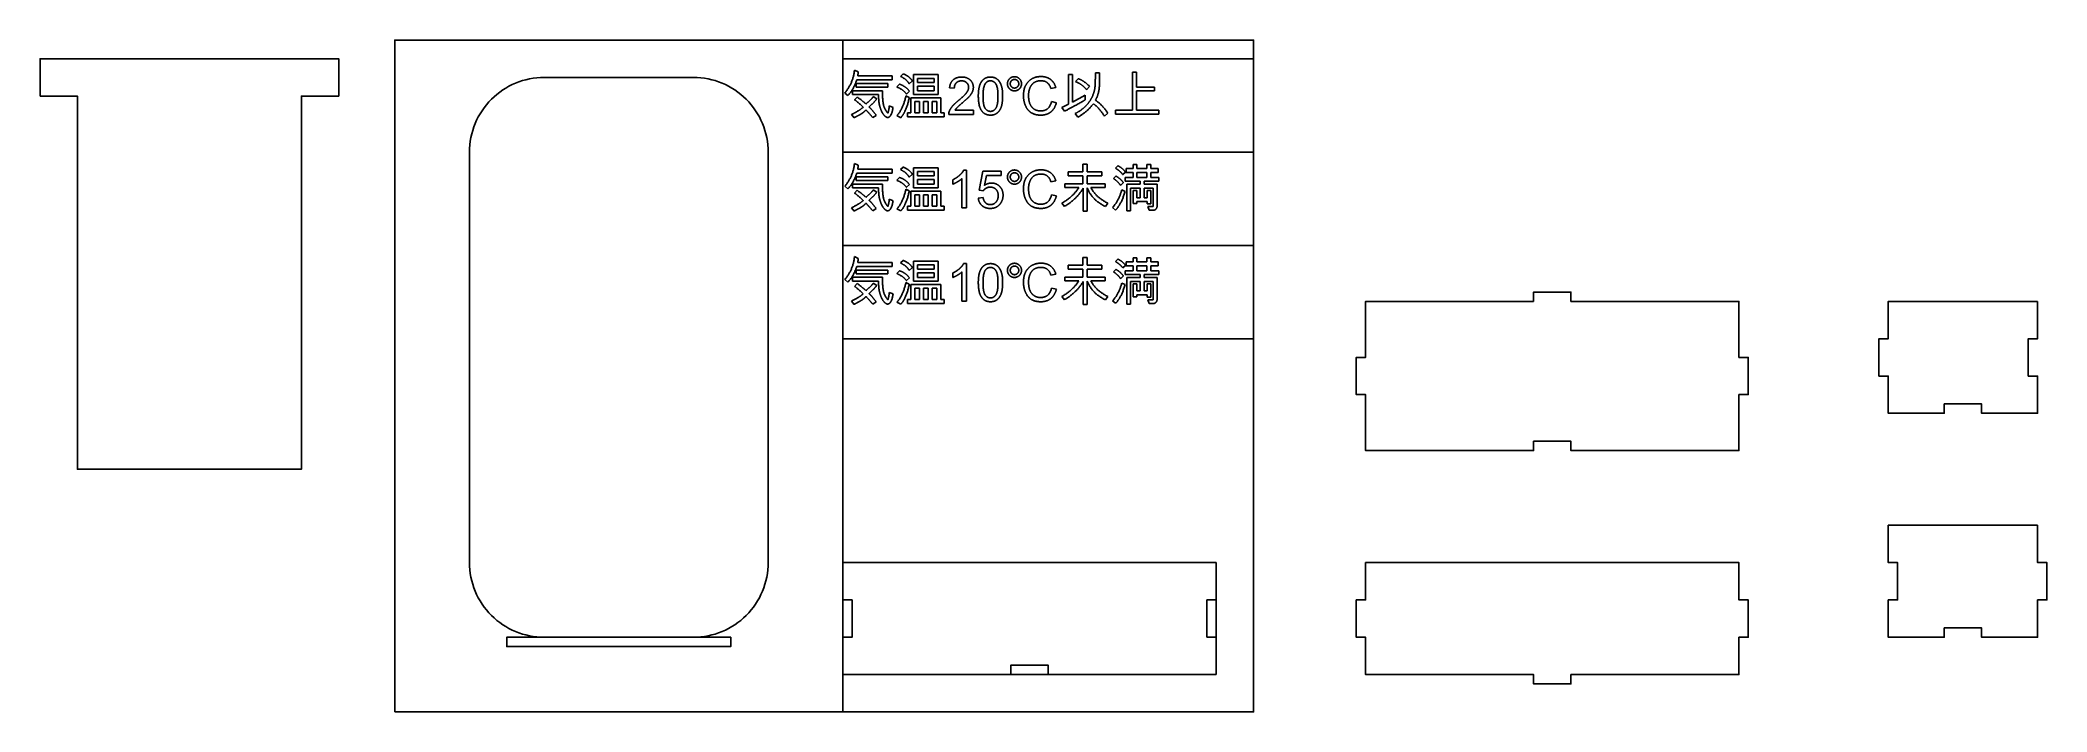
# Model space of a CAD drawing. Header units: millimetres. Extents: x -325 to 213, y 0 to 180.
import ezdxf

# ---------------------------------------------------------------- set-up
doc = ezdxf.new("R2010")
doc.units = ezdxf.units.MM
doc.layers.get('0').update_dxf_attribs({"linetype": 'CONTINUOUS'})

msp = doc.modelspace()

# ---------------------------------------------------------------- linework, layer by layer
for p, q in [((-110, 0), (-110, 180)), ((-106.88, 171.98), (-105.88, 171.51)), ((-106.47, 167.35), (-106.47, 168.37)), ((-106.47, 168.37), (-97.93, 168.37)), ((-97.93, 167.35), (-106.47, 167.35)), ((-96.77, 169.37), (-106.27, 169.37)), ((-106.02, 170.39), (-96.77, 170.39)), ((-97.93, 168.37), (-97.93, 167.35)), ((-96.77, 170.39), (-96.77, 169.37)), ((-95.53, 167.44), (-94.82, 168.19)), ((-94.56, 170.29), (-93.81, 170.98)), ((-91.36, 169.05), (-92.2, 168.27)), ((-91.07, 165.4), (-91.07, 170.78)), ((-91.07, 170.78), (-84.5, 170.78)), ((-85.57, 169.76), (-90.01, 169.76)), ((-90.01, 169.76), (-90.01, 168.64)), ((-90.01, 168.64), (-85.57, 168.64)), ((-85.57, 167.63), (-90.01, 167.63)), ((-90.01, 167.63), (-90.01, 166.43)), ((-85.57, 168.64), (-85.57, 169.76)), ((-85.57, 166.43), (-85.57, 167.63)), ((-84.5, 170.78), (-84.5, 165.4)), ((-80.14, 167.09), (-81.41, 167.22)), ((-52.95, 167.32), (-54.26, 167.01)), ((-49.58, 162.8), (-49.58, 170.81)), ((-49.58, 170.81), (-48.44, 170.81)), ((-48.44, 170.81), (-48.44, 163.4)), ((-47.66, 168.89), (-46.92, 169.67)), ((-43.96, 167.61), (-44.71, 166.69)), ((-42.35, 171.27), (-41.21, 171.27)), ((-41.21, 171.27), (-41.26, 168.24)), ((-32.41, 161.23), (-32.41, 171.44)), ((-32.41, 171.44), (-31.34, 171.44)), ((-31.34, 171.44), (-31.34, 167.39)), ((-31.34, 167.39), (-26.56, 167.39)), ((-26.56, 167.39), (-26.56, 166.37)), ((-108.64, 165.15), (-109.5, 165.83)), ((-107.41, 165.42), (-107.41, 166.44)), ((-107.41, 166.44), (-99.34, 166.44)), ((-100.46, 165.42), (-107.41, 165.42)), ((-106.83, 163.99), (-106.15, 164.75)), ((-101.84, 164.88), (-100.92, 164.23)), ((-97.56, 162.4), (-96.55, 161.98)), ((-93.11, 165.04), (-92.2, 164.6)), ((-92.15, 166.34), (-92.97, 165.56)), ((-91.78, 160.48), (-91.78, 164.56)), ((-91.78, 164.56), (-83.79, 164.56)), ((-84.5, 165.4), (-91.07, 165.4)), ((-89.47, 163.55), (-90.72, 163.55)), ((-90.72, 163.55), (-90.72, 160.48)), ((-90.01, 166.43), (-85.57, 166.43)), ((-89.47, 160.48), (-89.47, 163.55)), ((-87.18, 163.55), (-88.42, 163.55)), ((-88.42, 163.55), (-88.42, 160.48)), ((-87.18, 160.48), (-87.18, 163.55)), ((-84.86, 163.55), (-86.11, 163.55)), ((-86.11, 163.55), (-86.11, 160.48)), ((-84.86, 160.48), (-84.86, 163.55)), ((-83.79, 164.56), (-83.79, 160.48)), ((-54.1, 163.57), (-52.79, 163.24)), ((-51.32, 161.91), (-49.58, 162.8)), ((-50.63, 160.93), (-51.32, 161.91)), ((-48.44, 163.4), (-45.08, 165.23)), ((-45.08, 165.23), (-45.08, 163.99)), ((-26.56, 166.37), (-31.34, 166.37)), ((-31.34, 166.37), (-31.34, 161.23)), ((-106.97, 159.2), (-107.72, 160.07)), ((-101.04, 159.84), (-101.99, 159.24)), ((-94.47, 159.22), (-95.5, 159.77)), ((-92.69, 159.47), (-92.69, 160.48)), ((-92.69, 160.48), (-91.78, 160.48)), ((-82.86, 159.47), (-92.69, 159.47)), ((-90.72, 160.48), (-89.47, 160.48)), ((-88.42, 160.48), (-87.18, 160.48)), ((-86.11, 160.48), (-84.86, 160.48)), ((-83.79, 160.48), (-82.86, 160.48)), ((-82.86, 160.48), (-82.86, 159.47)), ((-75.03, 160.07), (-81.64, 160.07)), ((-79.93, 161.25), (-75.03, 161.25)), ((-75.03, 161.25), (-75.03, 160.07)), ((-47.06, 159.35), (-47.73, 160.33)), ((-39.05, 160.39), (-39.95, 159.64)), ((-36.99, 160.2), (-36.99, 161.23)), ((-36.99, 161.23), (-32.41, 161.23)), ((-25.33, 160.2), (-36.99, 160.2)), ((-31.34, 161.23), (-25.33, 161.23)), ((-25.33, 161.23), (-25.33, 160.2)), ((-106.88, 146.98), (-105.88, 146.51)), ((-106.02, 145.39), (-96.77, 145.39)), ((-96.77, 145.39), (-96.77, 144.37)), ((-94.56, 145.29), (-93.81, 145.98)), ((-91.07, 140.4), (-91.07, 145.78)), ((-91.07, 145.78), (-84.5, 145.78)), ((-84.5, 145.78), (-84.5, 140.4)), ((-45.69, 144.68), (-45.69, 146.77)), ((-45.69, 146.77), (-44.58, 146.77)), ((-44.58, 146.77), (-44.58, 144.68)), ((-36.98, 145.65), (-36.33, 146.34)), ((-34.09, 144.56), (-34.09, 145.57)), ((-34.09, 145.57), (-32.25, 145.57)), ((-32.25, 145.57), (-32.25, 146.64)), ((-32.25, 146.64), (-31.21, 146.64)), ((-31.21, 146.64), (-31.21, 145.57)), ((-31.21, 145.57), (-28.57, 145.57)), ((-28.57, 145.57), (-28.57, 146.64)), ((-28.57, 146.64), (-27.52, 146.64)), ((-27.52, 146.64), (-27.52, 145.57)), ((-27.52, 145.57), (-25.5, 145.57)), ((-25.5, 145.57), (-25.5, 144.56)), ((-108.64, 140.15), (-109.5, 140.83)), ((-107.41, 140.42), (-107.41, 141.44)), ((-107.41, 141.44), (-99.34, 141.44)), ((-100.46, 140.42), (-107.41, 140.42)), ((-106.47, 142.35), (-106.47, 143.37)), ((-106.47, 143.37), (-97.93, 143.37)), ((-97.93, 142.35), (-106.47, 142.35)), ((-96.77, 144.37), (-106.27, 144.37)), ((-101.84, 139.88), (-100.92, 139.23)), ((-97.93, 143.37), (-97.93, 142.35)), ((-95.53, 142.44), (-94.82, 143.19)), ((-93.11, 140.04), (-92.2, 139.6)), ((-92.15, 141.34), (-92.97, 140.56)), ((-91.36, 144.05), (-92.2, 143.27)), ((-84.5, 140.4), (-91.07, 140.4)), ((-85.57, 144.76), (-90.01, 144.76)), ((-90.01, 144.76), (-90.01, 143.64)), ((-90.01, 143.64), (-85.57, 143.64)), ((-85.57, 142.63), (-90.01, 142.63)), ((-90.01, 142.63), (-90.01, 141.43)), ((-90.01, 141.43), (-85.57, 141.43)), ((-85.57, 143.64), (-85.57, 144.76)), ((-85.57, 141.43), (-85.57, 142.63)), ((-80.54, 141.41), (-80.54, 142.6)), ((-78.08, 135.07), (-78.08, 142.89)), ((-77.65, 145.11), (-76.86, 145.11)), ((-76.86, 145.11), (-76.86, 135.07)), ((-73.49, 139.8), (-72.52, 144.93)), ((-72.34, 139.65), (-73.49, 139.8)), ((-72.52, 144.93), (-67.55, 144.93)), ((-71.54, 143.76), (-72.08, 141.07)), ((-67.55, 143.76), (-71.54, 143.76)), ((-67.55, 144.93), (-67.55, 143.76)), ((-52.95, 142.32), (-54.26, 142.01)), ((-50.55, 140.5), (-50.55, 141.52)), ((-50.55, 141.52), (-45.69, 141.52)), ((-46.81, 140.5), (-50.55, 140.5)), ((-49.65, 143.66), (-49.65, 144.68)), ((-49.65, 144.68), (-45.69, 144.68)), ((-45.69, 143.66), (-49.65, 143.66)), ((-45.69, 141.52), (-45.69, 143.66)), ((-45.63, 134.16), (-45.63, 140.32)), ((-44.58, 144.68), (-40.66, 144.68)), ((-40.66, 143.66), (-44.58, 143.66)), ((-44.58, 143.66), (-44.58, 141.52)), ((-44.58, 141.52), (-39.7, 141.52)), ((-44.58, 140.43), (-44.58, 134.13)), ((-39.7, 140.5), (-43.54, 140.5)), ((-40.66, 144.68), (-40.66, 143.66)), ((-39.7, 141.52), (-39.7, 140.5)), ((-37.52, 142.91), (-36.85, 143.57)), ((-34.85, 141.81), (-35.59, 141.06)), ((-35.3, 139.86), (-34.41, 139.48)), ((-34.3, 144.65), (-35.03, 143.97)), ((-34.38, 142.19), (-34.38, 143.21)), ((-34.38, 143.21), (-32.25, 143.21)), ((-30.4, 142.19), (-34.38, 142.19)), ((-32.25, 144.56), (-34.09, 144.56)), ((-33.97, 134.24), (-33.97, 141.36)), ((-33.97, 141.36), (-30.4, 141.36)), ((-32.91, 140.35), (-32.93, 134.24)), ((-30.4, 140.35), (-32.91, 140.35)), ((-32.25, 143.21), (-32.25, 144.56)), ((-28.57, 144.56), (-31.21, 144.56)), ((-31.21, 144.56), (-31.21, 143.21)), ((-31.21, 143.21), (-28.57, 143.21)), ((-30.4, 141.36), (-30.4, 142.19)), ((-30.4, 137.78), (-30.4, 140.35)), ((-25.4, 142.19), (-29.32, 142.19)), ((-29.32, 142.19), (-29.32, 141.36)), ((-29.32, 141.36), (-25.8, 141.36)), ((-26.85, 140.33), (-29.32, 140.33)), ((-29.32, 140.33), (-29.32, 137.78)), ((-28.57, 143.21), (-28.57, 144.56)), ((-25.5, 144.56), (-27.52, 144.56)), ((-27.52, 144.56), (-27.52, 143.21)), ((-27.52, 143.21), (-25.4, 143.21)), ((-26.85, 135.64), (-26.85, 140.33)), ((-25.8, 141.36), (-25.8, 135.72)), ((-25.4, 143.21), (-25.4, 142.19)), ((-106.97, 134.2), (-107.72, 135.07)), ((-106.83, 138.99), (-106.15, 139.75)), ((-101.04, 134.84), (-101.99, 134.24)), ((-97.56, 137.4), (-96.55, 136.98)), ((-94.47, 134.22), (-95.5, 134.77)), ((-92.69, 134.47), (-92.69, 135.48)), ((-92.69, 135.48), (-91.78, 135.48)), ((-82.86, 134.47), (-92.69, 134.47)), ((-91.78, 135.48), (-91.78, 139.56)), ((-91.78, 139.56), (-83.79, 139.56)), ((-89.47, 138.55), (-90.72, 138.55)), ((-90.72, 138.55), (-90.72, 135.48)), ((-90.72, 135.48), (-89.47, 135.48)), ((-89.47, 135.48), (-89.47, 138.55)), ((-87.18, 138.55), (-88.42, 138.55)), ((-88.42, 138.55), (-88.42, 135.48)), ((-88.42, 135.48), (-87.18, 135.48)), ((-87.18, 135.48), (-87.18, 138.55)), ((-84.86, 138.55), (-86.11, 138.55)), ((-86.11, 138.55), (-86.11, 135.48)), ((-86.11, 135.48), (-84.86, 135.48)), ((-84.86, 135.48), (-84.86, 138.55)), ((-83.79, 139.56), (-83.79, 135.48)), ((-83.79, 135.48), (-82.86, 135.48)), ((-82.86, 135.48), (-82.86, 134.47)), ((-76.86, 135.07), (-78.08, 135.07)), ((-73.71, 137.69), (-72.42, 137.8)), ((-54.1, 138.57), (-52.79, 138.24)), ((-50.63, 135.44), (-51.34, 136.31)), ((-39, 136.28), (-39.63, 135.4)), ((-36.93, 134.48), (-37.74, 135.14)), ((-32.21, 136.2), (-32.21, 139.67)), ((-32.21, 139.67), (-31.21, 139.67)), ((-31.21, 136.2), (-32.21, 136.2)), ((-31.21, 139.67), (-31.21, 137.78)), ((-31.21, 137.78), (-30.4, 137.78)), ((-28.51, 136.75), (-31.21, 136.75)), ((-31.21, 136.75), (-31.21, 136.2)), ((-29.32, 137.78), (-28.51, 137.78)), ((-28.51, 137.78), (-28.51, 139.67)), ((-28.51, 139.67), (-27.49, 139.67)), ((-28.51, 136.15), (-28.51, 136.75)), ((-27.49, 136.15), (-28.51, 136.15)), ((-27.98, 134.4), (-28.33, 135.43)), ((-28.33, 135.43), (-27.09, 135.38)), ((-27.49, 139.67), (-27.49, 136.15)), ((-44.58, 134.13), (-45.63, 134.16)), ((-32.93, 134.24), (-33.97, 134.24)), ((-106.88, 121.98), (-105.88, 121.51)), ((-106.47, 117.35), (-106.47, 118.37)), ((-106.47, 118.37), (-97.93, 118.37)), ((-96.77, 119.37), (-106.27, 119.37)), ((-106.02, 120.39), (-96.77, 120.39)), ((-97.93, 118.37), (-97.93, 117.35)), ((-96.77, 120.39), (-96.77, 119.37)), ((-94.56, 120.29), (-93.81, 120.98)), ((-91.36, 119.05), (-92.2, 118.27)), ((-91.07, 115.4), (-91.07, 120.78)), ((-91.07, 120.78), (-84.5, 120.78)), ((-85.57, 119.76), (-90.01, 119.76)), ((-90.01, 119.76), (-90.01, 118.64)), ((-90.01, 118.64), (-85.57, 118.64)), ((-85.57, 118.64), (-85.57, 119.76)), ((-84.5, 120.78), (-84.5, 115.4)), ((-77.65, 120.11), (-76.86, 120.11)), ((-76.86, 120.11), (-76.86, 110.07)), ((-49.65, 118.66), (-49.65, 119.68)), ((-49.65, 119.68), (-45.69, 119.68)), ((-45.69, 118.66), (-49.65, 118.66)), ((-45.69, 119.68), (-45.69, 121.77)), ((-45.69, 121.77), (-44.58, 121.77)), ((-45.69, 116.52), (-45.69, 118.66)), ((-44.58, 121.77), (-44.58, 119.68)), ((-44.58, 119.68), (-40.66, 119.68)), ((-40.66, 118.66), (-44.58, 118.66)), ((-44.58, 118.66), (-44.58, 116.52)), ((-40.66, 119.68), (-40.66, 118.66)), ((-37.52, 117.91), (-36.85, 118.57)), ((-36.98, 120.65), (-36.33, 121.34)), ((-34.3, 119.65), (-35.03, 118.97)), ((-34.09, 119.56), (-34.09, 120.57)), ((-34.09, 120.57), (-32.25, 120.57)), ((-32.25, 119.56), (-34.09, 119.56)), ((-32.25, 120.57), (-32.25, 121.64)), ((-32.25, 121.64), (-31.21, 121.64)), ((-32.25, 118.21), (-32.25, 119.56)), ((-31.21, 121.64), (-31.21, 120.57)), ((-31.21, 120.57), (-28.57, 120.57)), ((-28.57, 119.56), (-31.21, 119.56)), ((-31.21, 119.56), (-31.21, 118.21)), ((-28.57, 120.57), (-28.57, 121.64)), ((-28.57, 121.64), (-27.52, 121.64)), ((-28.57, 118.21), (-28.57, 119.56)), ((-27.52, 121.64), (-27.52, 120.57)), ((-27.52, 120.57), (-25.5, 120.57)), ((-25.5, 119.56), (-27.52, 119.56)), ((-27.52, 119.56), (-27.52, 118.21)), ((-25.5, 120.57), (-25.5, 119.56)), ((-108.64, 115.15), (-109.5, 115.83)), ((-107.41, 115.42), (-107.41, 116.44)), ((-107.41, 116.44), (-99.34, 116.44)), ((-100.46, 115.42), (-107.41, 115.42)), ((-106.83, 113.99), (-106.15, 114.75)), ((-97.93, 117.35), (-106.47, 117.35)), ((-101.84, 114.88), (-100.92, 114.23)), ((-95.53, 117.44), (-94.82, 118.19)), ((-93.11, 115.04), (-92.2, 114.6)), ((-92.15, 116.34), (-92.97, 115.56)), ((-91.78, 110.48), (-91.78, 114.56)), ((-91.78, 114.56), (-83.79, 114.56)), ((-84.5, 115.4), (-91.07, 115.4)), ((-89.47, 113.55), (-90.72, 113.55)), ((-90.72, 113.55), (-90.72, 110.48)), ((-85.57, 117.63), (-90.01, 117.63)), ((-90.01, 117.63), (-90.01, 116.43)), ((-90.01, 116.43), (-85.57, 116.43)), ((-89.47, 110.48), (-89.47, 113.55)), ((-87.18, 113.55), (-88.42, 113.55)), ((-88.42, 113.55), (-88.42, 110.48)), ((-87.18, 110.48), (-87.18, 113.55)), ((-84.86, 113.55), (-86.11, 113.55)), ((-86.11, 113.55), (-86.11, 110.48)), ((-85.57, 116.43), (-85.57, 117.63)), ((-84.86, 110.48), (-84.86, 113.55)), ((-83.79, 114.56), (-83.79, 110.48)), ((-80.54, 116.41), (-80.54, 117.6)), ((-78.08, 110.07), (-78.08, 117.89)), ((-52.95, 117.32), (-54.26, 117.01)), ((-54.1, 113.57), (-52.79, 113.24)), ((-50.55, 115.5), (-50.55, 116.52)), ((-50.55, 116.52), (-45.69, 116.52)), ((-46.81, 115.5), (-50.55, 115.5)), ((-45.63, 109.16), (-45.63, 115.32)), ((-44.58, 116.52), (-39.7, 116.52)), ((-44.58, 115.43), (-44.58, 109.13)), ((-39.7, 115.5), (-43.54, 115.5)), ((-39.7, 116.52), (-39.7, 115.5)), ((-34.85, 116.81), (-35.59, 116.06)), ((-35.3, 114.86), (-34.41, 114.48)), ((-34.38, 117.19), (-34.38, 118.21)), ((-34.38, 118.21), (-32.25, 118.21)), ((-30.4, 117.19), (-34.38, 117.19)), ((-33.97, 109.24), (-33.97, 116.36)), ((-33.97, 116.36), (-30.4, 116.36)), ((-32.91, 115.35), (-32.93, 109.24)), ((-30.4, 115.35), (-32.91, 115.35)), ((-32.21, 111.2), (-32.21, 114.67)), ((-32.21, 114.67), (-31.21, 114.67)), ((-31.21, 118.21), (-28.57, 118.21)), ((-31.21, 114.67), (-31.21, 112.78)), ((-30.4, 116.36), (-30.4, 117.19)), ((-30.4, 112.78), (-30.4, 115.35)), ((-25.4, 117.19), (-29.32, 117.19)), ((-29.32, 117.19), (-29.32, 116.36)), ((-29.32, 116.36), (-25.8, 116.36)), ((-26.85, 115.33), (-29.32, 115.33)), ((-29.32, 115.33), (-29.32, 112.78)), ((-28.51, 112.78), (-28.51, 114.67)), ((-28.51, 114.67), (-27.49, 114.67)), ((-27.52, 118.21), (-25.4, 118.21)), ((-27.49, 114.67), (-27.49, 111.15)), ((-26.85, 110.64), (-26.85, 115.33)), ((-25.8, 116.36), (-25.8, 110.72)), ((-25.4, 118.21), (-25.4, 117.19)), ((-106.97, 109.2), (-107.72, 110.07)), ((-101.04, 109.84), (-101.99, 109.24)), ((-97.56, 112.4), (-96.55, 111.98)), ((-94.47, 109.22), (-95.5, 109.77)), ((-92.69, 109.47), (-92.69, 110.48)), ((-92.69, 110.48), (-91.78, 110.48)), ((-82.86, 109.47), (-92.69, 109.47)), ((-90.72, 110.48), (-89.47, 110.48)), ((-88.42, 110.48), (-87.18, 110.48)), ((-86.11, 110.48), (-84.86, 110.48)), ((-83.79, 110.48), (-82.86, 110.48)), ((-82.86, 110.48), (-82.86, 109.47)), ((-76.86, 110.07), (-78.08, 110.07)), ((-50.63, 110.44), (-51.34, 111.31)), ((-44.58, 109.13), (-45.63, 109.16)), ((-39, 111.28), (-39.63, 110.4)), ((-36.93, 109.48), (-37.74, 110.14)), ((-32.93, 109.24), (-33.97, 109.24)), ((-31.21, 111.2), (-32.21, 111.2)), ((-31.21, 112.78), (-30.4, 112.78)), ((-28.51, 111.75), (-31.21, 111.75)), ((-31.21, 111.75), (-31.21, 111.2)), ((-29.32, 112.78), (-28.51, 112.78)), ((-28.51, 111.15), (-28.51, 111.75)), ((-27.49, 111.15), (-28.51, 111.15)), ((-27.98, 109.4), (-28.33, 110.43)), ((-28.33, 110.43), (-27.09, 110.38)), ((-10, 40), (-110, 40)), ((-110, 40), (-110, 10)), ((-10, 30), (-10, 40)), ((-10, 30), (-12.5, 30)), ((-12.5, 30), (-12.5, 20)), ((-10, 30), (-10, 20)), ((-12.5, 20), (-10, 20)), ((-10, 10), (-10, 20)), ((-110, 10), (-10, 10))]:
    msp.add_line(p, q)
for points in [[(-230, 0), (0, 0), (0, 180), (-230, 180)], [(-325, 165), (-325, 175), (-245, 175), (-245, 165), (-255, 165), (-255, 65), (-315, 65), (-315, 165)], [(0, 150), (-110, 150), (-110, 175), (0, 175)], [(0, 125), (-110, 125), (-110, 150), (0, 150)], [(0, 100), (-110, 100), (-110, 125), (0, 125)], [(75, 110), (30, 110), (30, 95), (27.5, 95), (27.5, 85), (30, 85), (30, 70), (75, 70), (75, 72.5), (85, 72.5), (85, 70), (130, 70), (130, 85), (132.5, 85), (132.5, 95), (130, 95), (130, 110), (85, 110), (85, 112.5), (75, 112.5)], [(210, 110), (170, 110), (170, 100), (167.5, 100), (167.5, 90), (170, 90), (170, 80), (185, 80), (185, 82.5), (195, 82.5), (195, 80), (210, 80), (210, 90), (207.5, 90), (207.5, 100), (210, 100)], [(210, 50), (170, 50), (170, 40), (172.5, 40), (172.5, 30), (170, 30), (170, 20), (185, 20), (185, 22.5), (195, 22.5), (195, 20), (210, 20), (210, 30), (212.5, 30), (212.5, 40), (210, 40)], [(30, 40), (130, 40), (130, 30), (132.5, 30), (132.5, 20), (130, 20), (130, 10), (85, 10), (85, 7.5), (75, 7.5), (75, 10), (30, 10), (30, 20), (27.5, 20), (27.5, 30), (30, 30)], [(-110, 20), (-110, 30), (-107.5, 30), (-107.5, 20)], [(-140, 20), (-200, 20), (-200, 17.5), (-140, 17.5)], [(-65, 10), (-55, 10), (-55, 12.5), (-65, 12.5)]]:
    msp.add_lwpolyline(points, close=True)
msp.add_lwpolyline([(-150, 20), (-190, 20, -0.414214), (-210, 40), (-210, 150, -0.414214), (-190, 170), (-150, 170, -0.414214), (-130, 150), (-130, 40, -0.414214)], format="xyb", close=True)
for points in [[(-109.5, 165.83), (-107.22, 168.46), (-106.88, 171.98)], [(-106.27, 169.37), (-107.05, 166.83), (-108.64, 165.15)], [(-105.88, 171.51), (-105.9, 170.95), (-106.02, 170.39)], [(-92.97, 165.56), (-93.79, 166.73), (-95.53, 167.44)], [(-94.82, 168.19), (-93.3, 167.73), (-92.15, 166.34)], [(-92.2, 168.27), (-92.91, 169.51), (-94.56, 170.29)], [(-93.81, 170.98), (-92.02, 170.18), (-91.36, 169.05)], [(-81.41, 167.22), (-81.28, 168.63), (-80.43, 169.37)], [(-80.43, 169.37), (-79.58, 170.11), (-78.16, 170.11)], [(-79.6, 168.56), (-80.14, 168.03), (-80.14, 167.09)], [(-78.19, 169.09), (-79.07, 169.09), (-79.6, 168.56)], [(-76.83, 168.59), (-77.35, 169.09), (-78.19, 169.09)], [(-78.16, 170.11), (-76.72, 170.11), (-75.88, 169.31)], [(-76.88, 165.88), (-76.3, 166.66), (-76.3, 167.36)], [(-76.3, 167.36), (-76.3, 168.09), (-76.83, 168.59)], [(-75.88, 169.31), (-75.04, 168.51), (-75.04, 167.33)], [(-75.04, 167.33), (-75.04, 166.73), (-75.29, 166.15)], [(-73.71, 165), (-73.71, 166.77), (-73.35, 167.85)], [(-73.35, 167.85), (-72.98, 168.94), (-72.26, 169.52)], [(-71.81, 168.38), (-72.45, 167.46), (-72.45, 165)], [(-72.26, 169.52), (-71.54, 170.11), (-70.45, 170.11)], [(-70.46, 169.09), (-71.31, 169.09), (-71.81, 168.38)], [(-69.03, 168.28), (-69.6, 169.09), (-70.46, 169.09)], [(-70.45, 170.11), (-69.65, 170.11), (-69.04, 169.78)], [(-69.04, 169.78), (-68.43, 169.46), (-68.04, 168.85)], [(-68.45, 165), (-68.45, 167.47), (-69.03, 168.28)], [(-68.04, 168.85), (-67.64, 168.24), (-67.41, 167.36)], [(-67.41, 167.36), (-67.19, 166.49), (-67.19, 165)], [(-65.91, 168.31), (-65.91, 169.09), (-65.35, 169.65)], [(-65.35, 166.96), (-65.91, 167.52), (-65.91, 168.31)], [(-65.35, 169.65), (-64.8, 170.2), (-64.02, 170.2)], [(-64.02, 166.41), (-64.8, 166.41), (-65.35, 166.96)], [(-64.83, 169.12), (-65.16, 168.79), (-65.16, 168.31)], [(-65.16, 168.31), (-65.16, 167.83), (-64.83, 167.49)], [(-64.02, 169.45), (-64.5, 169.45), (-64.83, 169.12)], [(-64.83, 167.49), (-64.5, 167.15), (-64.02, 167.15)], [(-64.02, 170.2), (-63.24, 170.2), (-62.69, 169.64)], [(-63.21, 169.12), (-63.55, 169.45), (-64.02, 169.45)], [(-64.02, 167.15), (-63.55, 167.15), (-63.21, 167.49)], [(-62.69, 166.96), (-63.25, 166.41), (-64.02, 166.41)], [(-62.87, 168.31), (-62.87, 168.79), (-63.21, 169.12)], [(-63.21, 167.49), (-62.87, 167.83), (-62.87, 168.31)], [(-62.69, 169.64), (-62.14, 169.09), (-62.14, 168.31)], [(-62.14, 168.31), (-62.14, 167.52), (-62.69, 166.96)], [(-61.62, 165.14), (-61.62, 167.53), (-60.3, 168.88)], [(-60.3, 168.88), (-58.98, 170.24), (-56.91, 170.24)], [(-59.41, 168.03), (-60.25, 166.96), (-60.25, 165.15)], [(-56.92, 169.11), (-58.56, 169.11), (-59.41, 168.03)], [(-54.26, 167.01), (-54.9, 169.11), (-56.92, 169.11)], [(-56.91, 170.24), (-55.44, 170.24), (-54.41, 169.5)], [(-54.41, 169.5), (-53.37, 168.75), (-52.95, 167.32)], [(-44.71, 166.69), (-45.79, 168.1), (-47.66, 168.89)], [(-46.92, 169.67), (-45.34, 169.11), (-43.96, 167.61)], [(-43.16, 164.91), (-42.54, 166.33), (-42.45, 167.59)], [(-42.45, 167.59), (-42.35, 168.85), (-42.35, 171.27)], [(-41.26, 168.24), (-41.3, 165.75), (-42.34, 163.89)], [(-107.72, 160.07), (-105.82, 160.93), (-104.51, 162.04)], [(-104.51, 162.04), (-106.37, 163.72), (-106.83, 163.99)], [(-106.15, 164.75), (-104.58, 163.61), (-103.81, 162.89)], [(-103.79, 161.28), (-104.29, 160.77), (-104.8, 160.42)], [(-103.81, 162.89), (-102.39, 164.02), (-101.84, 164.88)], [(-101.99, 159.24), (-102.94, 160.4), (-103.79, 161.28)], [(-100.92, 164.23), (-101.62, 163.3), (-102.97, 162.08)], [(-102.97, 162.08), (-102.08, 161.24), (-101.04, 159.84)], [(-99.6, 160.9), (-100.42, 162.52), (-100.46, 165.42)], [(-99.34, 166.44), (-99.44, 162.97), (-98.79, 161.72)], [(-98.79, 161.72), (-98.12, 160.47), (-97.93, 160.47)], [(-96.55, 161.98), (-96.98, 159.28), (-97.99, 159.28)], [(-97.74, 161.14), (-97.59, 161.81), (-97.56, 162.4)], [(-95.5, 159.77), (-93.82, 161.64), (-93.11, 165.04)], [(-92.2, 164.6), (-92.89, 161.04), (-94.47, 159.22)], [(-81.49, 160.92), (-81.24, 161.6), (-80.69, 162.25)], [(-80.69, 162.25), (-80.13, 162.91), (-79.08, 163.77)], [(-79.41, 161.91), (-79.73, 161.58), (-79.93, 161.25)], [(-77.99, 163.17), (-79.1, 162.24), (-79.41, 161.91)], [(-79.08, 163.77), (-77.45, 165.1), (-76.88, 165.88)], [(-76.11, 164.93), (-76.67, 164.29), (-77.99, 163.17)], [(-75.29, 166.15), (-75.53, 165.57), (-76.11, 164.93)], [(-72.72, 160.93), (-73.71, 162.18), (-73.71, 165)], [(-72.45, 165), (-72.45, 162.54), (-71.88, 161.72)], [(-71.88, 161.72), (-71.3, 160.91), (-70.45, 160.91)], [(-70.45, 160.91), (-69.6, 160.91), (-69.03, 161.73)], [(-69.03, 161.73), (-68.45, 162.54), (-68.45, 165)], [(-67.55, 162.16), (-67.91, 161.08), (-68.64, 160.48)], [(-67.19, 165), (-67.19, 163.24), (-67.55, 162.16)], [(-60.5, 161.43), (-61.62, 162.97), (-61.62, 165.14)], [(-56.92, 159.9), (-59.37, 159.9), (-60.5, 161.43)], [(-60.25, 165.15), (-60.25, 163.06), (-59.36, 162.05)], [(-59.36, 162.05), (-58.47, 161.03), (-57.03, 161.03)], [(-57.03, 161.03), (-54.69, 161.03), (-54.1, 163.57)], [(-52.79, 163.24), (-53.23, 161.56), (-54.32, 160.72)], [(-45.08, 163.99), (-46.35, 163.21), (-50.63, 160.93)], [(-47.73, 160.33), (-46.14, 161.15), (-44.96, 162.32)], [(-42.9, 162.95), (-44.43, 160.87), (-47.06, 159.35)], [(-44.96, 162.32), (-43.78, 163.49), (-43.16, 164.91)], [(-39.95, 159.64), (-41.13, 161.66), (-42.9, 162.95)], [(-42.34, 163.89), (-40.34, 162.55), (-39.05, 160.39)], [(-105.94, 159.75), (-106.57, 159.42), (-106.97, 159.2)], [(-104.8, 160.42), (-105.31, 160.07), (-105.94, 159.75)], [(-97.99, 159.28), (-98.78, 159.28), (-99.6, 160.9)], [(-97.93, 160.47), (-97.89, 160.47), (-97.74, 161.14)], [(-81.64, 160.07), (-81.65, 160.51), (-81.49, 160.92)], [(-70.45, 159.9), (-71.9, 159.9), (-72.72, 160.93)], [(-68.64, 160.48), (-69.35, 159.9), (-70.45, 159.9)], [(-54.32, 160.72), (-55.4, 159.9), (-56.92, 159.9)], [(-109.5, 140.83), (-107.22, 143.46), (-106.88, 146.98)], [(-105.88, 146.51), (-105.9, 145.95), (-106.02, 145.39)], [(-92.2, 143.27), (-92.91, 144.51), (-94.56, 145.29)], [(-93.81, 145.98), (-92.02, 145.18), (-91.36, 144.05)], [(-65.35, 144.65), (-64.8, 145.2), (-64.02, 145.2)], [(-64.02, 145.2), (-63.24, 145.2), (-62.69, 144.64)], [(-60.3, 143.88), (-58.98, 145.24), (-56.91, 145.24)], [(-56.91, 145.24), (-55.44, 145.24), (-54.41, 144.5)], [(-35.03, 143.97), (-35.8, 145.02), (-36.98, 145.65)], [(-36.33, 146.34), (-35.07, 145.7), (-34.3, 144.65)], [(-106.27, 144.37), (-107.05, 141.83), (-108.64, 140.15)], [(-103.81, 137.89), (-102.39, 139.02), (-101.84, 139.88)], [(-99.6, 135.9), (-100.42, 137.52), (-100.46, 140.42)], [(-99.34, 141.44), (-99.44, 137.97), (-98.79, 136.72)], [(-92.97, 140.56), (-93.79, 141.73), (-95.53, 142.44)], [(-95.5, 134.77), (-93.82, 136.64), (-93.11, 140.04)], [(-94.82, 143.19), (-93.3, 142.73), (-92.15, 141.34)], [(-80.54, 142.6), (-79.51, 143.08), (-78.74, 143.77)], [(-79.25, 142.05), (-79.97, 141.62), (-80.54, 141.41)], [(-78.08, 142.89), (-78.53, 142.47), (-79.25, 142.05)], [(-78.74, 143.77), (-77.97, 144.46), (-77.65, 145.11)], [(-71.59, 140.34), (-72.07, 140.08), (-72.34, 139.65)], [(-72.08, 141.07), (-71.18, 141.7), (-70.19, 141.7)], [(-70.52, 140.61), (-71.11, 140.61), (-71.59, 140.34)], [(-68.98, 140.01), (-69.56, 140.61), (-70.52, 140.61)], [(-70.19, 141.7), (-68.88, 141.7), (-67.98, 140.79)], [(-68.38, 138.35), (-68.38, 139.4), (-68.98, 140.01)], [(-67.98, 140.79), (-67.08, 139.88), (-67.08, 138.46)], [(-65.91, 143.31), (-65.91, 144.09), (-65.35, 144.65)], [(-65.35, 141.96), (-65.91, 142.52), (-65.91, 143.31)], [(-64.02, 141.41), (-64.8, 141.41), (-65.35, 141.96)], [(-64.83, 144.12), (-65.16, 143.79), (-65.16, 143.31)], [(-65.16, 143.31), (-65.16, 142.83), (-64.83, 142.49)], [(-64.02, 144.45), (-64.5, 144.45), (-64.83, 144.12)], [(-64.83, 142.49), (-64.5, 142.15), (-64.02, 142.15)], [(-63.21, 144.12), (-63.55, 144.45), (-64.02, 144.45)], [(-64.02, 142.15), (-63.55, 142.15), (-63.21, 142.49)], [(-62.69, 141.96), (-63.25, 141.41), (-64.02, 141.41)], [(-62.87, 143.31), (-62.87, 143.79), (-63.21, 144.12)], [(-63.21, 142.49), (-62.87, 142.83), (-62.87, 143.31)], [(-62.69, 144.64), (-62.14, 144.09), (-62.14, 143.31)], [(-62.14, 143.31), (-62.14, 142.52), (-62.69, 141.96)], [(-61.62, 140.14), (-61.62, 142.53), (-60.3, 143.88)], [(-60.5, 136.43), (-61.62, 137.97), (-61.62, 140.14)], [(-59.41, 143.03), (-60.25, 141.96), (-60.25, 140.15)], [(-60.25, 140.15), (-60.25, 138.06), (-59.36, 137.05)], [(-56.92, 144.11), (-58.56, 144.11), (-59.41, 143.03)], [(-54.26, 142.01), (-54.9, 144.11), (-56.92, 144.11)], [(-54.41, 144.5), (-53.37, 143.75), (-52.95, 142.32)], [(-51.34, 136.31), (-48.25, 138.09), (-46.81, 140.5)], [(-45.63, 140.32), (-47.35, 137.37), (-50.63, 135.44)], [(-39.63, 135.4), (-43.23, 137.1), (-44.58, 140.43)], [(-43.54, 140.5), (-42.17, 137.82), (-39, 136.28)], [(-37.74, 135.14), (-35.95, 137.2), (-35.3, 139.86)], [(-35.59, 141.06), (-36.32, 142.15), (-37.52, 142.91)], [(-36.85, 143.57), (-35.64, 142.9), (-34.85, 141.81)], [(-107.72, 135.07), (-105.82, 135.93), (-104.51, 137.04)], [(-105.94, 134.75), (-106.57, 134.42), (-106.97, 134.2)], [(-104.51, 137.04), (-106.37, 138.72), (-106.83, 138.99)], [(-106.15, 139.75), (-104.58, 138.61), (-103.81, 137.89)], [(-104.8, 135.42), (-105.31, 135.07), (-105.94, 134.75)], [(-103.79, 136.28), (-104.29, 135.77), (-104.8, 135.42)], [(-101.99, 134.24), (-102.94, 135.4), (-103.79, 136.28)], [(-100.92, 139.23), (-101.62, 138.3), (-102.97, 137.08)], [(-102.97, 137.08), (-102.08, 136.24), (-101.04, 134.84)], [(-97.99, 134.28), (-98.78, 134.28), (-99.6, 135.9)], [(-98.79, 136.72), (-98.12, 135.47), (-97.93, 135.47)], [(-96.55, 136.98), (-96.98, 134.28), (-97.99, 134.28)], [(-97.93, 135.47), (-97.89, 135.47), (-97.74, 136.14)], [(-97.74, 136.14), (-97.59, 136.81), (-97.56, 137.4)], [(-92.2, 139.6), (-92.89, 136.04), (-94.47, 134.22)], [(-72.73, 135.66), (-73.59, 136.43), (-73.71, 137.69)], [(-70.5, 134.9), (-71.86, 134.9), (-72.73, 135.66)], [(-72.42, 137.8), (-72.28, 136.86), (-71.76, 136.38)], [(-71.76, 136.38), (-71.23, 135.91), (-70.5, 135.91)], [(-70.5, 135.91), (-69.61, 135.91), (-69, 136.58)], [(-67.87, 136.11), (-68.83, 134.9), (-70.5, 134.9)], [(-69, 136.58), (-68.38, 137.24), (-68.38, 138.35)], [(-67.08, 138.46), (-67.08, 137.1), (-67.87, 136.11)], [(-56.92, 134.9), (-59.37, 134.9), (-60.5, 136.43)], [(-59.36, 137.05), (-58.47, 136.03), (-57.03, 136.03)], [(-57.03, 136.03), (-54.69, 136.03), (-54.1, 138.57)], [(-54.32, 135.72), (-55.4, 134.9), (-56.92, 134.9)], [(-52.79, 138.24), (-53.23, 136.56), (-54.32, 135.72)], [(-34.41, 139.48), (-35.35, 136.11), (-36.93, 134.48)], [(-26.75, 134.42), (-27.13, 134.4), (-27.98, 134.4)], [(-27.09, 135.38), (-26.85, 135.38), (-26.85, 135.64)], [(-26.08, 134.78), (-26.36, 134.44), (-26.75, 134.42)], [(-25.8, 135.72), (-25.8, 135.12), (-26.08, 134.78)], [(-109.5, 115.83), (-107.22, 118.46), (-106.88, 121.98)], [(-106.27, 119.37), (-107.05, 116.83), (-108.64, 115.15)], [(-105.88, 121.51), (-105.9, 120.95), (-106.02, 120.39)], [(-92.2, 118.27), (-92.91, 119.51), (-94.56, 120.29)], [(-93.81, 120.98), (-92.02, 120.18), (-91.36, 119.05)], [(-80.54, 117.6), (-79.51, 118.08), (-78.74, 118.77)], [(-78.74, 118.77), (-77.97, 119.46), (-77.65, 120.11)], [(-73.35, 117.85), (-72.98, 118.94), (-72.26, 119.52)], [(-71.81, 118.38), (-72.45, 117.46), (-72.45, 115)], [(-72.26, 119.52), (-71.54, 120.11), (-70.45, 120.11)], [(-70.46, 119.09), (-71.31, 119.09), (-71.81, 118.38)], [(-69.03, 118.28), (-69.6, 119.09), (-70.46, 119.09)], [(-70.45, 120.11), (-69.65, 120.11), (-69.04, 119.78)], [(-69.04, 119.78), (-68.43, 119.46), (-68.04, 118.85)], [(-68.45, 115), (-68.45, 117.47), (-69.03, 118.28)], [(-68.04, 118.85), (-67.64, 118.24), (-67.41, 117.36)], [(-65.91, 118.31), (-65.91, 119.09), (-65.35, 119.65)], [(-65.35, 116.96), (-65.91, 117.52), (-65.91, 118.31)], [(-65.35, 119.65), (-64.8, 120.2), (-64.02, 120.2)], [(-64.83, 119.12), (-65.16, 118.79), (-65.16, 118.31)], [(-65.16, 118.31), (-65.16, 117.83), (-64.83, 117.49)], [(-64.02, 119.45), (-64.5, 119.45), (-64.83, 119.12)], [(-64.02, 120.2), (-63.24, 120.2), (-62.69, 119.64)], [(-63.21, 119.12), (-63.55, 119.45), (-64.02, 119.45)], [(-62.87, 118.31), (-62.87, 118.79), (-63.21, 119.12)], [(-63.21, 117.49), (-62.87, 117.83), (-62.87, 118.31)], [(-62.69, 119.64), (-62.14, 119.09), (-62.14, 118.31)], [(-62.14, 118.31), (-62.14, 117.52), (-62.69, 116.96)], [(-61.62, 115.14), (-61.62, 117.53), (-60.3, 118.88)], [(-60.3, 118.88), (-58.98, 120.24), (-56.91, 120.24)], [(-56.92, 119.11), (-58.56, 119.11), (-59.41, 118.03)], [(-54.26, 117.01), (-54.9, 119.11), (-56.92, 119.11)], [(-56.91, 120.24), (-55.44, 120.24), (-54.41, 119.5)], [(-54.41, 119.5), (-53.37, 118.75), (-52.95, 117.32)], [(-35.03, 118.97), (-35.8, 120.02), (-36.98, 120.65)], [(-36.85, 118.57), (-35.64, 117.9), (-34.85, 116.81)], [(-36.33, 121.34), (-35.07, 120.7), (-34.3, 119.65)], [(-104.51, 112.04), (-106.37, 113.72), (-106.83, 113.99)], [(-106.15, 114.75), (-104.58, 113.61), (-103.81, 112.89)], [(-103.81, 112.89), (-102.39, 114.02), (-101.84, 114.88)], [(-100.92, 114.23), (-101.62, 113.3), (-102.97, 112.08)], [(-99.6, 110.9), (-100.42, 112.52), (-100.46, 115.42)], [(-99.34, 116.44), (-99.44, 112.97), (-98.79, 111.72)], [(-92.97, 115.56), (-93.79, 116.73), (-95.53, 117.44)], [(-95.5, 109.77), (-93.82, 111.64), (-93.11, 115.04)], [(-94.82, 118.19), (-93.3, 117.73), (-92.15, 116.34)], [(-92.2, 114.6), (-92.89, 111.04), (-94.47, 109.22)], [(-79.25, 117.05), (-79.97, 116.62), (-80.54, 116.41)], [(-78.08, 117.89), (-78.53, 117.47), (-79.25, 117.05)], [(-73.71, 115), (-73.71, 116.77), (-73.35, 117.85)], [(-72.72, 110.93), (-73.71, 112.18), (-73.71, 115)], [(-72.45, 115), (-72.45, 112.54), (-71.88, 111.72)], [(-69.03, 111.73), (-68.45, 112.54), (-68.45, 115)], [(-67.19, 115), (-67.19, 113.24), (-67.55, 112.16)], [(-67.41, 117.36), (-67.19, 116.49), (-67.19, 115)], [(-64.02, 116.41), (-64.8, 116.41), (-65.35, 116.96)], [(-64.83, 117.49), (-64.5, 117.15), (-64.02, 117.15)], [(-64.02, 117.15), (-63.55, 117.15), (-63.21, 117.49)], [(-62.69, 116.96), (-63.25, 116.41), (-64.02, 116.41)], [(-60.5, 111.43), (-61.62, 112.97), (-61.62, 115.14)], [(-59.41, 118.03), (-60.25, 116.96), (-60.25, 115.15)], [(-60.25, 115.15), (-60.25, 113.06), (-59.36, 112.05)], [(-57.03, 111.03), (-54.69, 111.03), (-54.1, 113.57)], [(-52.79, 113.24), (-53.23, 111.56), (-54.32, 110.72)], [(-51.34, 111.31), (-48.25, 113.09), (-46.81, 115.5)], [(-45.63, 115.32), (-47.35, 112.37), (-50.63, 110.44)], [(-39.63, 110.4), (-43.23, 112.1), (-44.58, 115.43)], [(-43.54, 115.5), (-42.17, 112.82), (-39, 111.28)], [(-37.74, 110.14), (-35.95, 112.2), (-35.3, 114.86)], [(-35.59, 116.06), (-36.32, 117.15), (-37.52, 117.91)], [(-34.41, 114.48), (-35.35, 111.11), (-36.93, 109.48)], [(-107.72, 110.07), (-105.82, 110.93), (-104.51, 112.04)], [(-105.94, 109.75), (-106.57, 109.42), (-106.97, 109.2)], [(-104.8, 110.42), (-105.31, 110.07), (-105.94, 109.75)], [(-103.79, 111.28), (-104.29, 110.77), (-104.8, 110.42)], [(-101.99, 109.24), (-102.94, 110.4), (-103.79, 111.28)], [(-102.97, 112.08), (-102.08, 111.24), (-101.04, 109.84)], [(-97.99, 109.28), (-98.78, 109.28), (-99.6, 110.9)], [(-98.79, 111.72), (-98.12, 110.47), (-97.93, 110.47)], [(-96.55, 111.98), (-96.98, 109.28), (-97.99, 109.28)], [(-97.93, 110.47), (-97.89, 110.47), (-97.74, 111.14)], [(-97.74, 111.14), (-97.59, 111.81), (-97.56, 112.4)], [(-70.45, 109.9), (-71.9, 109.9), (-72.72, 110.93)], [(-71.88, 111.72), (-71.3, 110.91), (-70.45, 110.91)], [(-70.45, 110.91), (-69.6, 110.91), (-69.03, 111.73)], [(-68.64, 110.48), (-69.35, 109.9), (-70.45, 109.9)], [(-67.55, 112.16), (-67.91, 111.08), (-68.64, 110.48)], [(-56.92, 109.9), (-59.37, 109.9), (-60.5, 111.43)], [(-59.36, 112.05), (-58.47, 111.03), (-57.03, 111.03)], [(-54.32, 110.72), (-55.4, 109.9), (-56.92, 109.9)], [(-26.75, 109.42), (-27.13, 109.4), (-27.98, 109.4)], [(-27.09, 110.38), (-26.85, 110.38), (-26.85, 110.64)], [(-26.08, 109.78), (-26.36, 109.44), (-26.75, 109.42)], [(-25.8, 110.72), (-25.8, 110.12), (-26.08, 109.78)]]:
    msp.add_open_spline(points, degree=2)

doc.saveas('drawing.dxf')
